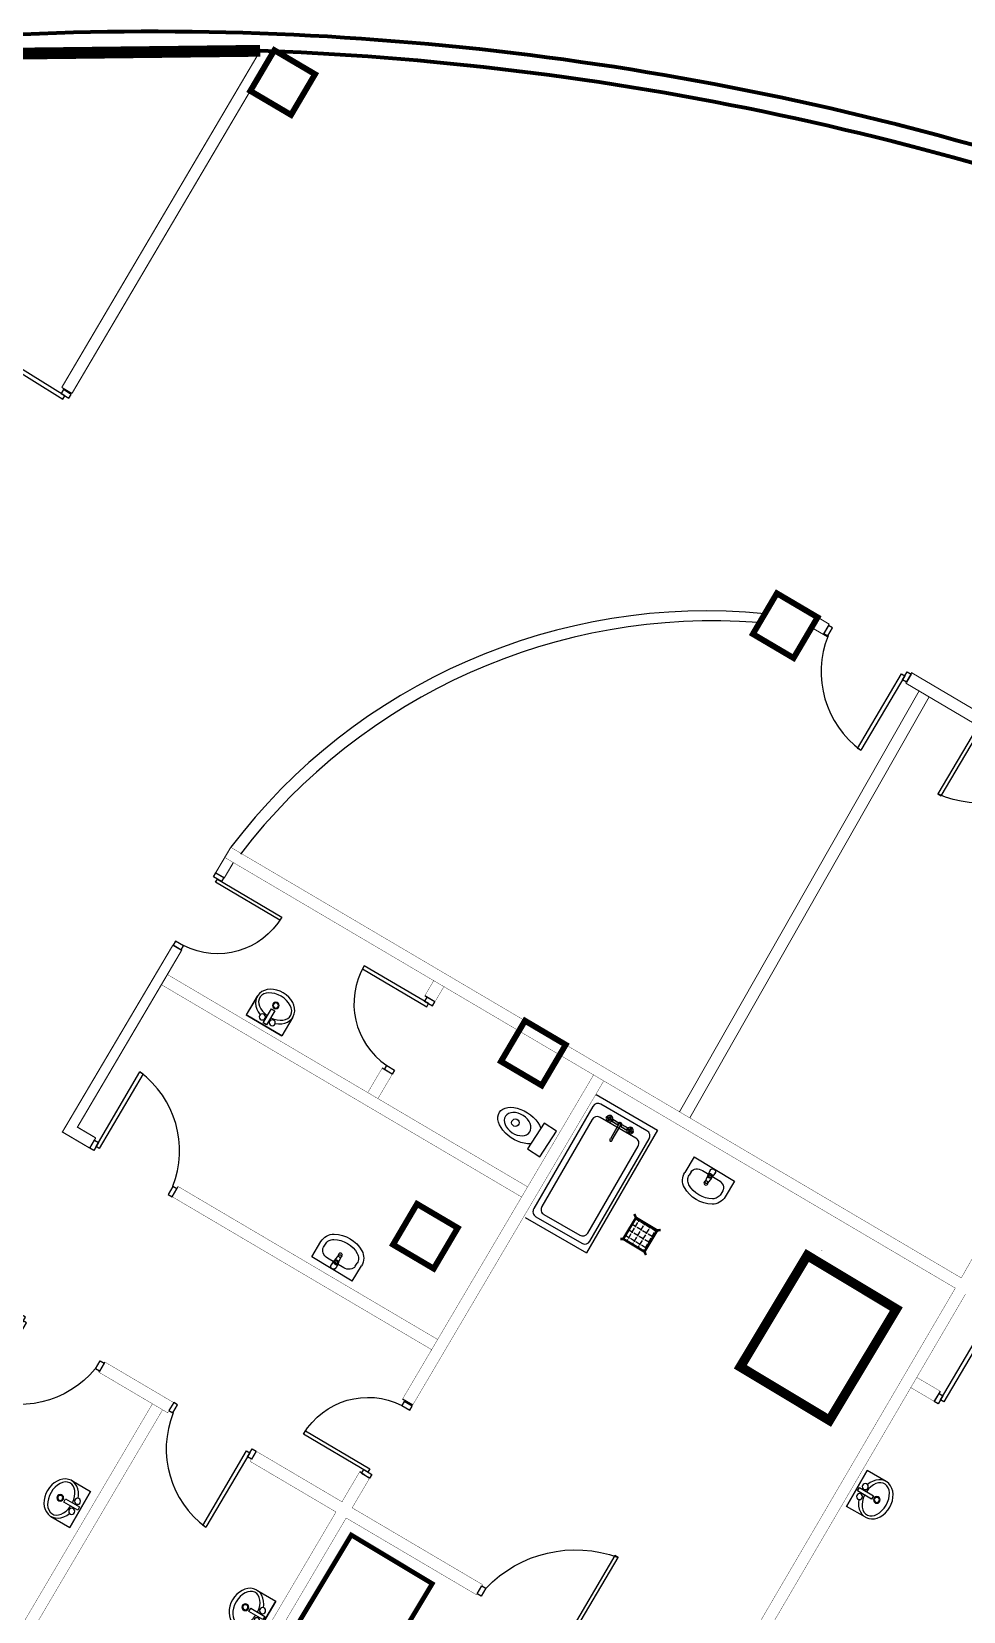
# Model space of a CAD drawing. Header units: millimetres. Extents: x 72758 to 367830, y 150032 to 293149.
# Drawn here: x 92200 to 100089, y 218219 to 231593 of the extents above; entities that cross this region are included whole.
import ezdxf

# ---------------------------------------------------------------- set-up
doc = ezdxf.new("R2010")
doc.units = ezdxf.units.MM
for name, color, linetype in [('4', 34, 'Continuous'), ('5', 150, 'Continuous'), ('columns', 192, 'Continuous'), ('equipments 2', 7, 'Continuous')]:
    doc.layers.add(name, color=color, linetype=linetype)

# ---------------------------------------------------------------- blocks, each defined once
blk = doc.blocks.new('Z$W@#52')
at = {"layer": 'columns', "lineweight": 0, "ltscale": 2000, "const_width": 50}
blk.add_lwpolyline([(21.53718579444103, 237.3432156166527), (224.6487432743888, 581.9381883283204), (569.243715985911, 378.8266308484599), (366.1321585060796, 34.23165813692322), (21.53718579455744, 237.3432156167983)], dxfattribs=at)
blk = doc.blocks.new('Z$W@#1548')
at = {"layer": '5', "linetype": 'Continuous', "ltscale": 2500}
blk.add_line((455.9240123830605, 500.3638539412059), (455.9240123821401, 0), dxfattribs=at)
for points in [[(191.6633826729012, 500.3638539412059), (455.9240123830605, 500.3638539412059)], [(191.6633826729012, 500.1266409573145), (455.9240123830605, 500.1266409573145)], [(455.9240123830605, 0), (455.9240123830605, 500.3638539412059)], [(434.3433146531097, 273.4795847740024), (238.3658959244713, 273.4795847740024)], [(238.3658959244713, 273.4795847740024), (238.3658959244713, 227.2481231086422)], [(238.3658959244713, 227.2481231086422), (434.3433146531097, 227.2481231086422)], [(434.3433146531097, 227.2481231086422), (434.3433146531097, 273.4795847740024)], [(191.6633826729012, 0), (455.9240123830605, 0)]]:
    blk.add_lwpolyline(points, dxfattribs=at)
for centre, radius in [((176.7733598455889, 249.7886004177853), 40.82111214782344), ((176.7733598455889, 249.7886004177853), 30.82111214782344), ((378.3496958776013, 320.5366586693563), 36.42457516299328), ((378.3496958776013, 180.4414079198614), 36.42457516299328)]:
    blk.add_circle(centre, radius, dxfattribs=at)
at = {"layer": '5', "linetype": 'Continuous', "ltscale": 2500, "extrusion": (0, 0, -1)}
for major_axis, ratio, start_param, end_param in [((-5.681651616549831e-11, 250.0633204784444), 0.7760822392178964, 2.002072519005743, 7.419320920129742), ((-2.286454693021843e-10, 216.4062869521303), 0.6661353664344177, 1.676420223309838, 7.745564261500943), ((8.772558359243043e-09, 250.0633204570291), 0.7760822392835873, 1.432506514006646, 1.477017592250542), ((-1.902244761647678e-08, 250.0633204379054), 0.7760822393419238, 1.662161065881041, 1.705705147530379)]:
    blk.add_ellipse((191.6633826726684, 250.0633204786573), major_axis=major_axis, ratio=ratio, start_param=start_param, end_param=end_param, dxfattribs=at)
blk = doc.blocks.new('Z$W@#29337')
at = {"layer": '4', "linetype": 'Continuous'}
for points in [[(39.0110000007553, 39.0110000007553), (39.0110000007553, 770.9892000129839), (70.21980000135954, 770.9892000129839), (70.21980000135954, 39.0110000007553)], [(0, 78.0220000015106), (39.0110000007553, 78.0220000015106), (39.0110000007553, 0), (0, 0)], [(810.0002000137465, 78.0220000015106), (770.9892000129912, 78.0220000015106), (770.9892000129912, 0), (810.0002000137465, 0)]]:
    blk.add_lwpolyline(points, close=True, dxfattribs=at)
blk.add_arc((-45.20517554855905, -49.62579068745981), 824.9250433745183, 8.901639349489432, 84.1404947526145, dxfattribs=at)
blk = doc.blocks.new('ТРАП')
at = {"color": 7, "linetype": 'Continuous', "ltscale": 1000, "const_width": 30, "elevation": -4376.197963454515}
for points in [[(-145.4800370817029, 164.9502156892158), (-177.5491898566179, 191.7734365928482)], [(154.5199629182971, 164.9502156892158), (195.013433014974, 192.0429730718824)], [(-145.4800370817029, -135.0497843107842), (-182.0354536403393, -160.0958269633811)], [(154.5199629182971, -135.0497843107842), (185.6503127817923, -153.7624752962547)]]:
    blk.add_lwpolyline(points, dxfattribs=at)
at = {"color": 7, "linetype": 'Continuous', "const_width": 0.18}
for points in [[(-147.8021491708278, 159.3254448329099), (-165.5640665163446, 176.5899668443599)], [(152.1978508291722, 159.3254448329099), (181.5180264734154, 176.5899668443599)], [(-147.8021491708278, -140.6745551670901), (-184.3575657294641, -165.7205978196907)], [(152.1978508291722, -140.6745551670901), (183.3282006926675, -159.3872461525607)]]:
    blk.add_lwpolyline(points, dxfattribs=at)
at = {"color": 7, "linetype": 'Continuous', "const_width": 30, "elevation": -4376.197963454515}
blk.add_lwpolyline([(-145.4800370817029, -135.0497843107842), (154.5199629182971, -135.0497843107842), (154.5199629182971, 164.9502156892158), (-145.4800370817029, 164.9502156892158)], close=True, dxfattribs=at)
at = {"color": 7, "linetype": 'Continuous', "const_width": 0.18}
blk.add_lwpolyline([(-147.8021491708278, -140.6745551670901), (152.1978508291722, -140.6745551670901), (152.1978508291722, 159.3254448329099), (-147.8021491708278, 159.3254448329099)], close=True, dxfattribs=at)
blk = doc.blocks.new('A$C72B8649D')
at = {"linetype": 'Continuous'}
h = blk.add_hatch(dxfattribs=at)
h.set_pattern_fill('ANGLE', scale=200, style=0)
h.set_pattern_definition([(0, (253130.0742071485, -61437.47534330041), (0, 55), [40, -15, 0]), (90, (253130.0742071485, -61437.47534330041), (-55, 0), [40, -15, 0])])
h.paths.add_polyline_path([(239.8975128723541, 232.257018741584), (31.52299133472843, 232.257018741584), (31.52299133472843, 26.19435834100295), (239.8975128723541, 26.19435834100295)])
at = {"color": 7, "linetype": 'Continuous', "xscale": 0.7000000000000001, "yscale": 0.7000000000000001, "zscale": 0.7000000000000001}
blk.add_blockref('ТРАП', (133.3590172919212, 120.7292073585559, 3063.338574418161), dxfattribs=at)
blk = doc.blocks.new('BASIN_01_70_11')
at = {"layer": 'equipments 2', "color": 0, "linetype": 'Continuous'}
for p, q in [((-199.9956521739131, 4.794144879063174e-13), (-199.995652173913, -152.7272727272722)), ((199.995652173913, 1.343622183211126e-12), (-199.995652173913, 4.478740610703755e-13)), ((199.995652173913, 8.200510977344904e-13), (199.9956521739131, -152.7272727272719)), ((-156.5217391304348, -122.1818181818177), (-156.5217391304347, -152.7272727272722)), ((-79.21739130434779, -61.52305934144561), (-79.21739130434779, -61.5454545454542)), ((79.21739130434806, -61.54545454545399), (-79.21739130434757, -61.54545454545418)), ((-23.90000000000001, -28.2196277255753), (-23.79616414294924, -23.15736195979629)), ((-21.00000000000003, -68.4982648237746), (-23.90000000000001, -28.2196277255753)), ((-17.7297679791902, -78.01171650688099), (-11.10000000000004, -130.9454545454546)), ((-13.6, -66.32646048358858), (-13.60000000000001, -51.45586341310423)), ((-13.60000000000001, -51.45586341310423), (13.59999999999999, -51.45586341310423)), ((-13.60000000000001, -52.15045612377195), (13.59999999999999, -52.15045612377195)), ((11.09999999999996, -130.9454545454546), (17.72976797919017, -78.01171650688094)), ((13.59999999999999, -51.45586341310423), (13.59999999999998, -66.32646048358859)), ((20.99999999999998, -68.4982648237746), (23.90000000000001, -28.21962772557526)), ((23.90000000000001, -28.21962772557526), (23.81092038194805, -23.22803007575867)), ((156.5217391304348, -122.1818181818174), (156.5217391304348, -152.7272727272719))]:
    blk.add_line(p, q, dxfattribs=at)
for points in [[(-79.21739130434779, -61.52305934144561), (-94.29872141498588, -62.68860038365143), (-108.8004844671795, -66.14043242165984), (-122.1653858395153, -71.74590348605992), (-133.8798198673774, -79.28959846743113), (-143.4936074206054, -88.4816173981923), (-150.6372960350029, -98.96871614577783), (-155.0363577633453, -110.3478813865508), (-156.5217391304348, -122.1818181818177)], [(156.5217391304347, -122.1818181818177), (155.0363577633453, -110.3478813865508), (150.6372960350029, -98.96871614577786), (143.4936074206053, -88.48161739819233), (133.8798198673773, -79.28959846743118), (122.1653858395152, -71.74590348605997), (108.8004844671794, -66.1404324216599), (94.29872141498582, -62.68860038365148), (79.21739130434777, -61.52305934144562)], [(-200.0000031254636, -152.7272727272722), (-198.9137177404199, -169.6232857009892), (-195.674403899584, -186.2153387757591), (-190.3403369788834, -202.2049403024704), (-183.0074770397073, -217.3044367576662), (-173.80774250385, -231.2421876410809), (-162.906636936218, -243.7674522982972), (-150.5002716295705, -254.6549007544022), (-136.8118375551016, -263.7086674085789)], [(-156.5217422558983, -152.7272727272722), (-155.8265446322357, -163.5403318279701), (-153.7534583922361, -174.1588635951088), (-150.3397784341101, -184.3918402490621), (-145.646916986691, -194.0551701609644), (-139.759298801164, -202.9750096679302), (-132.7828423466671, -210.990890526985), (-124.8430543331098, -217.9586067446985), (-116.0827718408151, -223.7528088483444)], [(-136.8118375551016, -263.7086674085789), (-104.4981988792184, -279.4008778778093), (-70.57354778322009, -290.7856621016122), (-35.56088882460037, -297.6875048177), (-6.245004513516503e-14, -300.0000027152353), (35.56088882460024, -297.6875048177), (70.57354778321995, -290.7856621016122), (104.4981988792183, -279.4008778778092), (136.8118375551013, -263.7086674085792)], [(-116.0827718408151, -223.7528088483444), (-88.66513889961844, -237.0674117877487), (-59.88058631207105, -246.7272287909456), (-30.1728755263773, -252.5833378147773), (-1.249000902703301e-13, -254.5454572606899), (30.17287552637704, -252.5833378147773), (59.88058631207081, -246.7272287909457), (88.6651388996182, -237.0674117877487), (116.0827718408149, -223.7528088483445)], [(116.0827718408149, -223.7528088483445), (124.8430543331097, -217.9586067446985), (132.7828423466671, -210.990890526985), (139.7592988011639, -202.9750096679301), (145.6469169866909, -194.0551701609644), (150.3397784341101, -184.391840249062), (153.753458392236, -174.1588635951087), (155.8265446322355, -163.54033182797), (156.5217422558981, -152.7272727272724)], [(136.8118375551013, -263.7086674085792), (150.5002716295704, -254.6549007544023), (162.9066369362179, -243.7674522982973), (173.8077425038499, -231.242187641081), (183.0074770397073, -217.3044367576663), (190.3403369788833, -202.2049403024704), (195.674403899584, -186.2153387757591), (198.9137177404199, -169.6232857009891), (200.0000031254634, -152.7272727272725)]]:
    blk.add_lwpolyline(points, dxfattribs=at)
blk.add_circle((0, -138.0909090909091), 17.5, dxfattribs=at)
for centre, radius, start, end in [((0, -26.54545454545455), 24.99999999999998, 339.28555608358, 200.7144439164198), ((0, -26.54545454545455), 24.03615192345014, 7.837410971466247, 171.8967033652664), ((-2.085919227400526e-14, -65.90375367753654), 21.08576984750191, 185.1696071563927, 354.8303928436072), ((-2.43357243196728e-14, -66.59834638820425), 21.0857698475019, 185.1696071563927, 354.8303928436072), ((-1.387778780781446e-14, -66.32646048358859), 13.6, 180, 360), ((-4.876200069249038e-14, -129.555217859064), 11.18672239953179, 187.1389247791453, 352.8610752208547)]:
    blk.add_arc(centre, radius, start, end, dxfattribs=at)
blk = doc.blocks.new('A$C132F51F1')
at = {"layer": '4', "linetype": 'Continuous'}
for points in [[(809.9998380215875, 860.0000049639748), (-0.0001619784052309114, 860.0000049639748), (-0.0001619784052309114, 820.0000049639748), (809.9998380215875, 820.0000049639748)], [(759.9998380215839, 910.0000049639748), (759.9998380215839, 860.0000049639748), (859.9998380215839, 860.0000049639748), (859.9998380215839, 910.0000049639748)], [(759.9998380215839, 4.963982064509764e-06), (759.9998380215839, 50.00000496398206), (859.9998380215839, 50.00000496398206), (859.9998380215839, 4.963982064509764e-06)]]:
    blk.add_lwpolyline(points, close=True, dxfattribs=at)
blk.add_arc((809.9998380215875, 860.0000049639748), 809.9999999999927, 180, 266.4609735409952, dxfattribs=at)
blk = doc.blocks.new('санузел')
at = {"layer": '5', "linetype": 'Continuous', "ltscale": 2500}
for p, q in [((-25664.59012755944, 14505.72111938929), (-26033.5738884352, 14505.72111938929)), ((-26033.5738884352, 14505.72111938929), (-26033.5738884352, 14327.79611069325)), ((-25664.59012755944, 14327.79611069348), (-25664.59012755944, 14505.72111938929)), ((-26033.5738884352, 14327.79611069325), (-25664.59012755944, 14327.79611069348))]:
    blk.add_line(p, q, dxfattribs=at)
blk.add_circle((-25849.08200799726, 14799.57668418752), 45.20793321003905, dxfattribs=at)
at = {"layer": '5', "linetype": 'Continuous', "ltscale": 2500, "extrusion": (0, 0, -1)}
blk.add_ellipse((-25849.08200799726, 14735.79220938205), major_axis=(-5.976812260195257e-11, 293.8555647981121), ratio=0.6148935024924459, start_param=3.813012184991537, end_param=8.753358429367886, dxfattribs=at)
blk.add_ellipse((-25849.08200799726, 14767.57222673844), major_axis=(-1.677047104508271e-10, -174.5674048992805), ratio=0.7109723299385036, dxfattribs=at)
blk = doc.blocks.new('Z$W@#14180')
at = {"layer": '4', "linetype": 'Continuous'}
for points in [[(39.0110000007553, 39.0110000007553), (39.0110000007553, 870.9892000129839), (70.21980000135954, 870.9892000129839), (70.21980000135954, 39.0110000007553)], [(0, 78.0220000015106), (39.0110000007553, 78.0220000015106), (39.0110000007553, 0), (0, 0)], [(910.0002000137465, 78.0220000015106), (870.9892000129912, 78.0220000015106), (870.9892000129912, 0), (910.0002000137465, 0)]]:
    blk.add_lwpolyline(points, close=True, dxfattribs=at)
blk.add_arc((-150.101864360855, -158.8141113444726), 1047.023655678246, 13.07341657879566, 79.59415538205263, dxfattribs=at)
blk = doc.blocks.new('Z$W@#11163')
at = {"layer": '4', "linetype": 'Continuous'}
for points in [[(39.0110000007553, 39.0110000007553), (39.0110000007553, 970.9892000129839), (70.21980000135954, 970.9892000129839), (70.21980000135954, 39.0110000007553)], [(0, 78.0220000015106), (39.0110000007553, 78.0220000015106), (39.0110000007553, 0), (0, 0)], [(1010.000200013747, 78.0220000015106), (970.9892000129912, 78.0220000015106), (970.9892000129912, 0), (1010.000200013747, 0)]]:
    blk.add_lwpolyline(points, close=True, dxfattribs=at)
blk.add_arc((-275.6567936798092, -288.5740792912693), 1298.274036924243, 16.40181699703405, 75.97330530512889, dxfattribs=at)

msp = doc.modelspace()

# ---------------------------------------------------------------- hatches: boundary and pattern name
at = {"linetype": 'Continuous'}
msp.add_hatch(color=0, dxfattribs=at).paths.add_polyline_path([(97180.12468637631, 222321.4511312656, 0.117262035585161), (97188.24468738504, 222323.3023399012), (97239.2197969408, 222293.8338843463, 0.2558190745402343), (97246.48469988548, 222266.5326187387), (97258.40422258258, 222262.7114759702, 0.2956593259721962), (97289.73621503368, 222269.0198737327), (97293.55735780217, 222280.9393964298, 0.2956593259717331), (97287.2489600397, 222312.2713888809), (97275.32943734259, 222316.0925316485, 0.2522735819251192), (97249.22946649615, 222311.1488061016), (97198.2543569404, 222340.6172616566, 0.5345224838249685), (97172.33975498483, 222355.5983632682), (97121.36464542907, 222385.0668188231, 0.2558190745402356), (97114.0997424844, 222412.3680844307), (97102.18021978729, 222416.1892271992, 0.2956593259722126), (97070.84822733619, 222409.8808294367), (97067.02708456863, 222397.9613067396, 0.2956593259716889), (97073.33548233111, 222366.6293142885), (97085.25500502728, 222362.80817152, 0.2522735819251193), (97111.35497587465, 222367.7518970668), (97162.33008543041, 222338.2834415128, 0.1172620355850331), (97164.77800410811, 222330.3229714306), (97099.82492276572, 222218.9445264759), (97096.95029703446, 222216.5351630058), (97095.07308328722, 222213.2879220275), (97094.41970120661, 222209.5944687277), (97095.06895831239, 222205.9002880836), (97096.9425446178, 222202.6509528011), (97099.81447796256, 222200.2383806705), (97103.33836080052, 222198.9535634955), (97107.08916085318, 222198.9514691914), (97110.61447627947, 222200.2323503606), (97113.4891020098, 222202.6417138306), (97115.36631575797, 222205.8889548089), (97115.88779684168, 222210.3329060329)], flags=0)

# ---------------------------------------------------------------- linework, layer by layer
at = {"color": 0, "lineweight": 0, "ltscale": 2000}
for p, q in [((98953.98424676724, 226575.6975162951), (98854.71596738335, 226634.2083374923)), ((98953.98424675514, 226575.6975162746), (98903.20635738515, 226489.5487730969)), ((98939.80994221114, 226467.9738468714), (98803.93807801337, 226548.0595943145)), ((99653.08573041775, 226165.7465674868), (99602.30781158071, 226079.5977743156)), ((100231.8515380063, 225822.4955362026), (99652.16086808045, 226164.1774646956)), ((100181.0736486363, 225736.3467930239), (99601.38297871046, 226078.0287215179)), ((99714.16514415864, 226011.5525303539), (97685.64644585282, 222446.7250383757)), ((99800.29404215247, 225960.7863381552), (97771.80916125898, 222395.9389134785))]:
    msp.add_line(p, q, dxfattribs=at)
at = {"color": 0, "linetype": 'Continuous', "ltscale": 2000}
for p, q in [((93758.98362073035, 224471.7228741953), (93832.17332483002, 224428.5833162544)), ((93397.53981209092, 223860.6093009636), (93471.65020874061, 223816.9270673823)), ((95614.5762027289, 223377.9974016137), (95528.42741574545, 223428.7753168046)), ((95254.05304283381, 222766.3411785625), (95167.90429965605, 222817.1190679315)), ((95341.20176614274, 220017.0262519689), (95427.35050932143, 219966.2483625989)), ((94979.26910044916, 219402.9785896624), (95061.45859407552, 219345.4835173395))]:
    msp.add_line(p, q, dxfattribs=at)
at = {"color": 0, "linetype": 'Continuous'}
for p, q in [((96980.62641218223, 222593.4849254424), (97500.07406484813, 222293.194838793)), ((96952.22171660152, 222494.398229721), (96451.73823885166, 221628.6521419454)), ((97410.11893437721, 222287.4437952349), (97020.53319487826, 222512.6613602228)), ((97064.64223221235, 222399.1455779476), (97070.84822733619, 222409.8808294367)), ((97067.58805167594, 222397.1721882457), (97074.02839362819, 222408.3128174515)), ((97073.79907582712, 222407.9161390439), (97070.84822733619, 222409.8808294367)), ((97093.08320919808, 222397.8699207921), (97099.59336758417, 222410.9798963238)), ((97098.92670124781, 222411.3652927941), (97110.06733045366, 222404.9249508418)), ((97112.53173049923, 222409.1879181387), (97101.39110129338, 222415.6282600909)), ((97101.78777970106, 222415.3989422899), (97103.36449099623, 222418.5740795545)), ((97114.0997424844, 222412.3680844307), (97103.36449099623, 222418.5740795545)), ((97112.13505209156, 222409.4172359398), (97114.0997424844, 222412.3680844307)), ((96945.46067321592, 222382.7994470559), (96520.04971712746, 221646.9152724473)), ((97500.07406484813, 222293.194838793), (96899.49389154755, 221254.2995334622)), ((97316.78328221303, 222225.8933603447), (97013.77215149172, 222401.0625775578)), ((97067.81736947701, 222397.5688666534), (97064.64223221235, 222399.1455779476)), ((97078.291360926, 222405.848417405), (97071.85101897374, 222394.7077882001)), ((97085.32837250375, 222388.8732437715), (97072.23641544406, 222395.3744545365)), ((97075.30017272395, 222369.5801627794), (97073.33548233111, 222366.6293142885)), ((97073.33548233111, 222366.6293142885), (97084.07073381927, 222360.4233191647)), ((97074.90349431627, 222369.8094805805), (97086.04412352119, 222363.3691386282)), ((97088.5085235677, 222367.6321059251), (97077.36789436184, 222374.0724478774)), ((97090.07311772008, 222397.0807966506), (97077.90596445568, 222405.1817510687)), ((97086.14666446776, 222385.8709503356), (97078.0345606982, 222373.6870514071)), ((97085.64744511351, 222363.5984564293), (97084.07073381927, 222360.4233191647)), ((97085.21761373256, 222389.5034454362), (97085.73184962955, 222392.4103299789)), ((97085.72860312194, 222386.5959884478), (97085.21761373256, 222389.5034454362)), ((97087.20318493631, 222384.0386412349), (97085.72860312194, 222386.5959884478)), ((97085.73184962955, 222392.4103299789), (97087.20928637509, 222394.9660288962)), ((97089.46350284677, 222382.1398576135), (97087.20318493631, 222384.0386412349)), ((97087.20928637509, 222394.9660288962), (97089.47172329307, 222396.8622871824)), ((97094.35201561742, 222381.1274779271), (97087.84185723134, 222368.0175023954)), ((97092.23692915414, 222381.1286589112), (97089.46350284677, 222382.1398576135)), ((97089.47172329307, 222396.8622871824), (97092.24627710145, 222397.8703881027)), ((97095.18894771405, 222381.1270106165), (97092.23692915414, 222381.1286589112)), ((97092.24627710145, 222397.8703881027), (97095.19829566136, 222397.868739808)), ((97097.9635015215, 222382.1351115359), (97095.18894771405, 222381.1270106165)), ((97095.19829566136, 222397.868739808), (97097.97172196873, 222396.8575411057)), ((97097.3621070945, 222381.9166020686), (97109.52926035982, 222373.8156476496)), ((97100.22593843949, 222384.031369823), (97097.9635015215, 222382.1351115359)), ((97097.97172196873, 222396.8575411057), (97100.23203987826, 222394.9587574843)), ((97101.70337518502, 222386.5870687412), (97100.22593843949, 222384.031369823)), ((97100.23203987826, 222394.9587574843), (97101.70662169263, 222392.4014102714)), ((97173.40105244529, 222345.2392887408), (97100.54111457255, 222219.204746197)), ((97101.28856034775, 222393.1264483836), (97109.4006641173, 222405.3103473121)), ((97102.21761108295, 222389.493953282), (97101.70337518502, 222386.5870687412)), ((97101.70662169263, 222392.4014102714), (97102.21761108295, 222389.493953282)), ((97102.10685231083, 222390.1241549477), (97115.19880937145, 222383.6229441827)), ((97109.1438638895, 222373.1489813132), (97115.58420584176, 222384.2896105191)), ((97111.35497587465, 222367.7518970678), (97162.33008543041, 222338.2834415128)), ((97119.84717313864, 222381.8252104735), (97113.40683118638, 222370.6845812676)), ((97113.63614898745, 222371.0812596753), (97116.58699747839, 222369.1165692825)), ((97115.88779684168, 222210.3329060329), (97188.74773471442, 222336.3674485767)), ((97122.79299260315, 222379.8518207716), (97116.58699747839, 222369.1165692825)), ((97119.61785533756, 222381.4285320658), (97122.79299260315, 222379.8518207716)), ((97121.36464542907, 222385.0668188231), (97172.33975498483, 222355.5983632682)), ((97175.7965738877, 222347.2470916323), (97173.40105244529, 222345.2392887408)), ((97178.73433674325, 222348.3144926066), (97175.7965738877, 222347.2470916323)), ((97181.8600034538, 222348.3127473528), (97178.73433674325, 222348.3144926066)), ((97184.79657248512, 222347.242066375), (97181.8600034538, 222348.3127473528)), ((97187.1898502718, 222345.2315895986), (97184.79657248512, 222347.242066375)), ((97188.75117219344, 222342.5238101967), (97187.1898502718, 222345.2315895986)), ((97188.24468738504, 222323.3023399012), (97239.2197969408, 222293.8338843463)), ((97188.74773471442, 222336.3674485767), (97189.29221978236, 222339.4453263264)), ((97189.29221978236, 222339.4453263264), (97188.75117219344, 222342.5238101967)), ((97198.2543569404, 222340.6172616566), (97249.22946649615, 222311.1488061016)), ((97243.99744489149, 222309.784133886), (97237.79144976765, 222299.0488823978)), ((97240.96658703231, 222297.4721711036), (97237.79144976765, 222299.0488823978)), ((97247.17761118349, 222308.2161219008), (97240.73726923123, 222297.0754926959)), ((97246.94829338335, 222307.8194434941), (97243.99744489149, 222309.784133886)), ((97245.00023652811, 222294.6110926503), (97251.44057848037, 222305.7517218553)), ((97258.47759005905, 222288.7765482217), (97245.38563299843, 222295.2777589867)), ((97250.51711191714, 222273.9757523276), (97261.65774112206, 222267.5354103753)), ((97263.22233527538, 222296.9841011008), (97251.05518201005, 222305.0850555189)), ((97259.29588202212, 222285.7742547859), (97251.1837782535, 222273.5903558573)), ((97258.88106718485, 222292.3136344282), (97258.36683128786, 222289.4067498865)), ((97258.36683128786, 222289.4067498865), (97258.87782067724, 222286.499292898)), ((97258.87782067724, 222286.499292898), (97260.35240249161, 222283.9419456851)), ((97260.35850393039, 222294.8693333464), (97258.88106718485, 222292.3136344282)), ((97260.35240249161, 222283.9419456851), (97262.61272040207, 222282.0431620637)), ((97262.62094084837, 222296.7655916326), (97260.35850393039, 222294.8693333464)), ((97267.50123317179, 222281.0307823773), (97260.99107478664, 222267.9208068457)), ((97262.61272040207, 222282.0431620637), (97265.38614670851, 222281.0319633614)), ((97265.39549465582, 222297.7736925529), (97262.62094084837, 222296.7655916326)), ((97265.38614670851, 222281.0319633614), (97268.33816526935, 222281.0303150667)), ((97268.34751321666, 222297.7720442573), (97265.39549465582, 222297.7736925529)), ((97266.23242675245, 222297.7732252413), (97272.74258513947, 222310.883200773)), ((97268.33816526935, 222281.0303150667), (97271.1127190768, 222282.0384159861)), ((97271.12093952403, 222296.7608455559), (97268.34751321666, 222297.7720442573)), ((97270.5113246498, 222281.8199065188), (97282.67847791419, 222273.7189520998)), ((97271.1127190768, 222282.0384159861), (97273.37515599479, 222283.9346742723)), ((97273.38125743356, 222294.8620619345), (97271.12093952403, 222296.7608455559)), ((97283.21654800803, 222304.828255292), (97272.07591880311, 222311.2685972443)), ((97273.37515599479, 222283.9346742723), (97274.85259274032, 222286.4903731905)), ((97274.85583924793, 222292.3047147207), (97273.38125743356, 222294.8620619345)), ((97274.43777790305, 222293.0297528338), (97282.5498816726, 222305.2136517623)), ((97274.54031884868, 222315.5315645412), (97285.68094805453, 222309.0912225889)), ((97274.85259274032, 222286.4903731905), (97275.36682863731, 222289.3972577322)), ((97275.36682863731, 222289.3972577322), (97274.85583924793, 222292.3047147207)), ((97274.93699725636, 222315.3022467401), (97276.5137085506, 222318.4773840047)), ((97275.25606986613, 222290.0274593979), (97288.34802692581, 222283.5262486329)), ((97276.5137085506, 222318.4773840047), (97287.2489600397, 222312.2713888809)), ((97288.73342339613, 222284.1929149693), (97282.29308144387, 222273.0522857634)), ((97285.28426964686, 222309.320540389), (97287.2489600397, 222312.2713888809)), ((97286.55604874168, 222270.5878857179), (97292.99639069394, 222281.7285149237)), ((97289.73621503368, 222269.0198737327), (97295.94221015752, 222279.7551252209)), ((97292.7670728938, 222281.331836516), (97295.94221015752, 222279.7551252209)), ((96909.63545662735, 221421.6977074593), (97335.04641271487, 222157.5818820689)), ((96927.89858712826, 221353.3862291826), (97428.38206487813, 222219.1323169591)), ((97095.07308328722, 222213.2879220275), (97094.41970120661, 222209.5944687277)), ((97094.41970120661, 222209.5944687277), (97095.06895831239, 222205.9002880836)), ((97095.06895831239, 222205.9002880836), (97096.94254461874, 222202.6509528011)), ((97096.9502970354, 222216.5351630058), (97095.07308328722, 222213.2879220275)), ((97096.94254461874, 222202.6509528011), (97099.81447796256, 222200.2383806705)), ((97099.82492276572, 222218.9445264759), (97096.9502970354, 222216.5351630058)), ((97099.81447796256, 222200.2383806705), (97103.33836080052, 222198.9535634965)), ((97103.33836080052, 222198.9535634965), (97107.08916085318, 222198.9514691914)), ((97107.08916085318, 222198.9514691914), (97110.61447627947, 222200.2323503606)), ((97110.61447627947, 222200.2323503606), (97113.4891020098, 222202.6417138306)), ((97113.4891020098, 222202.6417138306), (97115.36631575797, 222205.8889548089)), ((97115.36631575797, 222205.8889548089), (97116.01969783858, 222209.5824081087)), ((97248.44939027831, 222269.4834672296), (97246.48469988548, 222266.5326187387)), ((97257.21995137457, 222260.3266236139), (97246.48469988548, 222266.5326187387)), ((97259.19334107649, 222263.2724430785), (97248.05271187064, 222269.7127850307)), ((97258.79666266881, 222263.5017608795), (97257.21995137457, 222260.3266236139)), ((97286.78536654275, 222270.9845641255), (97289.73621503368, 222269.0198737327)), ((96380.04623888165, 221554.5896201115), (96899.49389154755, 221254.2995334622)), ((96470.00136935257, 221560.3406636696), (96859.58710885153, 221335.1230986817)), ((96538.3128476293, 221578.6037941705), (96841.32397835061, 221403.4345769584))]:
    msp.add_line(p, q, dxfattribs=at)
at = {"color": 0, "ltscale": 2000}
msp.add_line((99893.87639029522, 220081.8063019048), (99843.09850092523, 219995.6575587271), dxfattribs=at)
at = {"color": 0, "linetype": 'Continuous', "ltscale": 2000, "const_width": 100}
msp.add_lwpolyline([(73839.16938354925, 197094.0244447421), (75082.46371932805, 199670.4347572234), (73004.43664741435, 200895.267817731), (76447.8265419706, 207107.2206464736), (78875.7782492676, 205683.8674884504), (86638.30243741546, 218628.5627547894), (84114.68730817467, 220116.0348306196), (87882.35823281866, 226136.8495688559), (90293.92251313769, 224715.4226307785), (90639.1433971274, 225769.362036461), (89842.88926727057, 226490.6574864872), (90397.69846882217, 231386.7965220511), (94135.67671775643, 231430.1815598542)], dxfattribs=at)
at = {"color": 0, "lineweight": 0, "ltscale": 2000}
for points in [[(92455.85091144696, 228580.2427280396, 10, 10, 0), (94135.67671775643, 231430.1815598542, 0, 0, 0)], [(92541.99491296813, 228529.4676335026, 10, 10, 0), (94249.17796240852, 231425.8283888083, 0, 0, 0)], [(92455.84821035073, 228580.2443201235, 10, 10, 0), (92541.99491296813, 228529.4676335026, 10, 10, 0)], [(93758.98362073035, 224471.7228741953, 10, 10, 0), (93886.48639156867, 224687.2990495833, 0, 0, 0)], [(93886.48639156867, 224687.2990495833, 3, 3, 0), (100071.2796017836, 221041.8512598705, 0, 0, 0)], [(93832.17332483002, 224428.5833162544, 10, 10, 0), (93908.5734231706, 224558.2021825034, 0, 0, 0)], [(100020.7656500462, 220955.546946275, 3, 3, 0), (93835.57882722851, 224601.2267395733, 0, 0, 0)], [(93914.57108310342, 224670.745254714, 3, 3, 0), (94077.65358576656, 224574.6209820556, 0, 0, 0)], [(102099.2306257534, 224605.7445441075, 3, 3, 0), (100070.6197859879, 221040.7551268749, 0, 0, 0)], [(93936.6776672817, 224541.6368629318, 3, 3, 0), (94026.87569639657, 224488.4722388778, 0, 0, 0)], [(94775.45852979191, 224163.3200049028, 3, 3, 0), (100071.2795650951, 221041.8511971869, 0, 0, 0)], [(94724.68064042192, 224077.171261725, 3, 3, 0), (96348.84247626283, 223119.8559605731, 0, 0, 0)], [(92692.42947174434, 222140.9088296602, 10, 10, 0), (92461.07455306326, 222277.2743067713, 10, 10, 0), (93397.53981209092, 223860.6093009636, 0, 0, 0)], [(92743.20736111433, 222227.0575728379, 10, 10, 0), (92588.34826266964, 222318.3347973069, 10, 10, 0), (93471.65020874061, 223816.9270673823, 0, 0, 0)], [(93350.01660321944, 223610.5659449752, 3, 3, 0), (96399.77222501219, 221812.9755465984, 3, 3, 0)], [(96348.99433564127, 221726.8268034207, 3, 3, 0), (93299.23871384945, 223524.4172017975, 3, 3, 0)], [(95606.6901753397, 223561.5543365777, 3, 3, 0), (95528.42741574545, 223428.7753168046, 0, 0, 0)], [(95692.83891851746, 223510.7764472077, 3, 3, 0), (95614.57615892321, 223377.9974274347, 0, 0, 0)], [(95167.90429965605, 222817.1190679315, 3, 3, 0), (95048.13339226984, 222613.9181616204, 0, 0, 0)], [(96693.43744897388, 222916.7444030931, 3, 3, 0), (100020.7656133577, 220955.5468835915, 0, 0, 0)], [(95254.05304283381, 222766.3411785625, 3, 3, 0), (95134.2821354476, 222563.1402722504, 0, 0, 0)], [(96957.77404839837, 222759.6701881476, 3, 3, 0), (95587.3259950924, 220434.5956557523, 3, 3, 0)], [(97043.92279157613, 222708.8922987776, 3, 3, 0), (95673.47473827016, 220383.8177663824, 3, 3, 0)], [(95200.91483899963, 220778.4328592066, 3, 3, 0), (93441.01235316519, 221815.7565673785, 3, 3, 0)], [(95150.13694962964, 220692.2841160288, 3, 3, 0), (93390.2344637952, 221729.6078242008, 3, 3, 0)], [(94987.34121806838, 220788.2393597402, 3, 3, 0), (93579.58902003535, 221617.998248091, 3, 3, 0)], [(98759.32932680391, 221351.1976338606, 10, 10, 0), (98759.32958212879, 221351.1980670365, 0, 0, 0)], [(98888.5673053629, 221275.0220387718, 10, 10, 0), (98890.16254302312, 221277.7284319224, 0, 0, 0)], [(95777.5936674691, 213705.9845415819, 3.000000000000001, 3.000000000000001, 0), (100020.7656500462, 220955.546946275, 0, 0, 0)], [(100071.2795650951, 221041.8511971869, 3.000000000000001, 3.000000000000001, 0), (100071.5968947207, 221042.3933625612, 0, 0, 0)], [(95863.74281496473, 213655.2064138986, 3.000000000000001, 3.000000000000001, 0), (100106.9147975418, 220904.7688185917, 0, 0, 0)], [(95587.3259950924, 220434.5956557523, 3, 3, 0), (95150.13723716058, 220692.2839465523, 3, 3, 0)], [(95638.10388446238, 220520.7443989301, 3, 3, 0), (95200.91512653057, 220778.4326897301, 3, 3, 0)], [(95863.74281496473, 213655.2064138986, 3.000000000000001, 3.000000000000001, 0), (99952.27772125241, 220640.5676174043, 0, 0, 0)], [(95341.20176614274, 220017.0262519689, 3, 3, 0), (95587.3259950924, 220434.5956557523, 0, 0, 0)], [(95724.25262764015, 220469.9665095601, 3, 3, 0), (95427.35050932143, 219966.2483625989, 0, 0, 0)], [(95427.35050932143, 219966.2483625989, 3, 3, 0), (95724.25262764015, 220469.9665095601, 0, 0, 0)], [(92820.69651903969, 220329.9032858107, 10, 10, 0), (92769.9186296697, 220243.754542633, 0, 0, 0)], [(93403.21932677284, 219986.5520354835, 3, 3, 0), (92820.69656707544, 220329.9032575237, 3, 3, 0)], [(93352.44143740286, 219900.4032923058, 3, 3, 0), (92769.91867770546, 220243.7545143459, 3, 3, 0)], [(99894.14938166842, 220082.2694535637, 3, 3, 0), (99694.412486354, 220199.9985996801, 0, 0, 0)], [(99843.3714922975, 219996.120710386, 3, 3, 0), (99643.8985346175, 220113.6942860847, 0, 0, 0)], [(93223.50479818985, 219976.4012716161, 3, 3, 0), (91139.08625901502, 216440.0188099863, 0, 0, 0)], [(93309.65354136762, 219925.6233822461, 3, 3, 0), (91225.23500219279, 216389.2409206163, 0, 0, 0)], [(93403.21947966807, 219986.5522948829, 3, 3, 0), (93352.44159029808, 219900.4035517043, 3, 3, 0)], [(94101.02429940843, 219575.2513909852, 3, 3, 0), (94050.24643203907, 219489.102685133, 3, 3, 0), (94714.93378557183, 219097.321865255, 3, 3, 0)], [(94228.44876510848, 219500.1443691738, 3, 3, 0), (94101.0241465132, 219575.2511315867, 3, 3, 0)], [(94765.71152203449, 219183.4703490147, 3, 3, 0), (94101.0241465132, 219575.2511315867, 3, 3, 0)], [(94828.18272980035, 219146.6484998483, 3, 3, 0), (94979.26910044916, 219402.9785896624, 0, 0, 0)], [(95061.45859407552, 219345.4835173395, 3, 3, 0), (94914.33147332456, 219095.8706110669, 0, 0, 0)], [(94914.33147332456, 219095.8706110669, 3, 3, 0), (95061.45859407552, 219345.4835173395, 0, 0, 0)], [(94714.93376248714, 219097.321826091, 3, 3, 0), (94777.40496958524, 219060.4999757921, 0, 0, 0)], [(94828.18272980035, 219146.6484998483, 3, 3, 0), (94765.71152203449, 219183.4703490147, 0, 0, 0)], [(96018.70364015095, 218444.9303034153, 3, 3, 0), (94914.33147332456, 219095.8706110669, 0, 0, 0)], [(92692.98630100407, 215524.1172946133, 3, 3, 0), (94777.40496958524, 219060.4999757921, 0, 0, 0)], [(92779.13504418184, 215473.3394052433, 3, 3, 0), (94863.55371218931, 219009.7220854489, 0, 0, 0)], [(94863.55371218931, 219009.7220854489, 3, 3, 0), (92779.13504418184, 215473.3394052433, 0, 0, 0)], [(94863.55371218931, 219009.7220854489, 3, 3, 0), (95967.9258709458, 218358.7817641078, 0, 0, 0)], [(96018.70364015095, 218444.9303034153, 3, 3, 0), (95967.92586477206, 218358.7817677474, 3, 3, 0)]]:
    msp.add_lwpolyline(points, format="xyseb", dxfattribs=at)
at = {"color": 0, "linetype": 'Continuous', "ltscale": 2000}
for points in [[(92692.42947174434, 222140.9088296602, 10, 10, 0), (92743.20736111433, 222227.0575728379, 10, 10, 0)], [(93390.2344637952, 221729.6078242008, 10, 10, 0), (93441.01235316519, 221815.7565673785, 10, 10, 0)]]:
    msp.add_lwpolyline(points, format="xyseb", dxfattribs=at)
at = {"color": 0, "linetype": 'Continuous', "const_width": 80}
msp.add_lwpolyline([(98954.99723280605, 219835.9457906773), (99521.53911520645, 220778.8298214497), (98767.23189058912, 221232.0633273702), (98200.69000818778, 220289.1792965978)], close=True, dxfattribs=at)
at = {"color": 0, "ltscale": 1000}
msp.add_lwpolyline([(94453.5795631475, 218111.2569564879, 40, 40, 0), (95139.31340370898, 217699.2264965596, 40, 40, 0), (95592.54690962948, 218453.5337211778, 40, 40, 0), (94906.81306906801, 218865.5641811062, 40, 40, 0)], format="xyseb", close=True, dxfattribs=at)
at = {"color": 0, "linetype": 'Continuous'}
msp.add_circle((97180.29222118494, 222339.4503515847), 0.1799999999930151, dxfattribs=at)
at = {"color": 0, "linetype": 'Continuous', "lineweight": 100, "ltscale": 2000}
for centre, radius, start, end in [((93225.53066155792, 205986.3515917445), 25606.3002662716, 75.75765843169796, 96.32825084972721), ((93216.35035577428, 205978.5219573844), 25468.25744882867, 75.73393232608478, 96.02690505949276), ((93225.53066155792, 205986.3515917445), 25606.3002662709, 63.06112025341339, 75.75765843169796), ((93216.35035577521, 205978.5219573863), 25468.2574488268, 63.05074910122116, 75.73393232608478)]:
    msp.add_arc(centre, radius, start, end, dxfattribs=at)
at = {"color": 0, "linetype": 'Continuous', "ltscale": 2000}
for centre, radius, start, end in [((97919.47170638677, 221624.5791072547), 5064.117014378263, 84.4577222724805, 142.7857738500406), ((97967.86217913602, 221566.4023506371), 5037.983954579861, 85.60721246128314, 142.5411822512887)]:
    msp.add_arc(centre, radius, start, end, dxfattribs=at)
at = {"color": 0, "linetype": 'Continuous'}
for centre, radius, start, end in [((96988.74797760427, 222357.7752731685), 50, 59.96800822672801, 149.9680082136462), ((96995.50902099081, 222469.3740558336), 50, 59.96800822672801, 149.9680082136462), ((97093.71761240729, 222389.4986993596), 27.99999999999744, 72.40804926255537, 137.5279671570642), ((97093.71761240729, 222389.4986993596), 28.00000000000287, 342.4080492537366, 47.52796715827984), ((97093.71761240729, 222389.4986993596), 28.00000000000454, 162.4080492537366, 227.5279671582798), ((97093.71761240729, 222389.4986993596), 27.99999999999347, 252.4080492625554, 317.5279671570642), ((97180.29222118494, 222339.4503515847), 17.99999999999669, 269.4667124206693, 210.4693039653844), ((97266.86682996259, 222289.4020038098), 28.000000000006, 162.4080492537366, 227.5279671582798), ((97266.86682996259, 222289.4020038098), 27.99999999999347, 72.40804926255537, 137.5279671570642), ((97266.86682996259, 222289.4020038098), 28.00000000000454, 342.4080492537366, 47.52796715827984), ((97385.09476048977, 222244.1564908465), 50, 329.9680082136462, 59.96800822672801), ((97266.86682996259, 222289.4020038098), 27.99999999999744, 252.4080492625554, 317.5279671570642), ((97291.75910832558, 222182.6060559563), 50, 329.9680082136462, 59.96800822672801), ((96495.02554324002, 221603.627968058), 50, 149.9680082136462, 239.968008226728), ((96563.33702151675, 221621.8910985598), 50, 149.9680082136462, 239.968008226728), ((96866.34815223806, 221446.7218813468), 50, 239.968008226728, 329.9680082136462), ((96884.61128273897, 221378.410403071), 50, 239.968008226728, 329.9680082136462)]:
    msp.add_arc(centre, radius, start, end, dxfattribs=at)

# ---------------------------------------------------------------- block references
at = {"color": 0, "lineweight": 0, "ltscale": 2000}
for p in [(94030.78593309142, 230853.133286288), (98285.47225139767, 226255.3817066438), (96152.80089785822, 222637.1344931722), (95238.79888919846, 221086.4571159706)]:
    msp.add_blockref('Z$W@#52', p, dxfattribs=at)
at = {"color": 0, "lineweight": 0, "ltscale": 2000, "xscale": -1}
for name, p, rotation in [('Z$W@#11163', (92536.18653063301, 228521.3079559337), 58.23740904600153), ('Z$W@#29337', (100231.5659777365, 225822.6638514586), 149.4839999975468), ('Z$W@#29337', (92115.79279535462, 220730.6630622316), 149.4839999975468), ('Z$W@#14180', (96757.45943274454, 217906.1694960278), 329.4839999982999)]:
    msp.add_blockref(name, p, dxfattribs=dict(at, rotation=rotation))
at = {"color": 0, "lineweight": 0, "ltscale": 2000}
for p, rotation in [((99646.00488623895, 226153.0805589845), 149.4840082096983), ((92692.42947174434, 222140.9088296602), 329.4840082082451), ((94101.0241465132, 219575.2511315867), 149.4839999975468)]:
    msp.add_blockref('Z$W@#29337', p, dxfattribs=dict(at, rotation=rotation))
for p, xscale, yscale, zscale, rotation in [((93977.34756878961, 223518.8584103389), -0.7802199999917171, 0.780220000015106, 0.78022, 329.4840082074912), ((94676.0044114712, 223107.0553061189), 0.7802200000369754, 0.7802200000369754, 0.7802200000369754, 329.4840000026803)]:
    msp.add_blockref('A$C132F51F1', p, dxfattribs=dict(at, xscale=xscale, yscale=yscale, zscale=zscale, rotation=rotation))
at = {"color": 0, "ltscale": 1000, "yscale": 0.6999999999534339, "zscale": 0.7}
for p, xscale, rotation in [((94481.34709275526, 223365.9998839088), -0.7000000000424913, 59.56257799216904), ((92423.99295913533, 219393.149870934), -0.7000000000536701, 149.803871911747), ((99376.67113905691, 218949.1974376058), -0.7000000000131248, 330.1549499293412), ((93990.99152874213, 218467.3246710738), -0.7000000000536701, 149.803871911747)]:
    msp.add_blockref('Z$W@#1548', p, dxfattribs=dict(at, xscale=xscale, rotation=rotation))
at = {"color": 0, "xscale": 0.6999999997861428, "yscale": 0.6999999997861428, "zscale": 0.6999999997861428, "rotation": 57.01709692932402}
msp.add_blockref('санузел', (114836.6012347612, 231894.4897855744), dxfattribs=at)
at = {"color": 0, "linetype": 'Continuous', "xscale": -1}
for p, rotation in [((97980.42841180612, 221963.2276799567), 328.9999999984818), ((94743.13555308722, 221116.2068129433), 148.9999999984818)]:
    msp.add_blockref('BASIN_01_70_11', p, dxfattribs=dict(at, rotation=rotation))
at = {"color": 0, "xscale": -1, "rotation": 328.9999999977074}
msp.add_blockref('A$C72B8649D', (97402.57847779908, 221225.0298322206), dxfattribs=at)
at = {"color": 0, "linetype": 'Continuous', "ltscale": 2000, "yscale": 0.780220000015106, "zscale": 0.78022}
for p, xscale, rotation in [((100795.3488336197, 220213.7095262138), -0.7802200000104429, 59.5156926125524), ((94843.93312655587, 220297.8538746247), -0.7802200000443641, 149.4840000017597)]:
    msp.add_blockref('A$C132F51F1', p, dxfattribs=dict(at, xscale=xscale, rotation=rotation))

doc.saveas('drawing.dxf')
